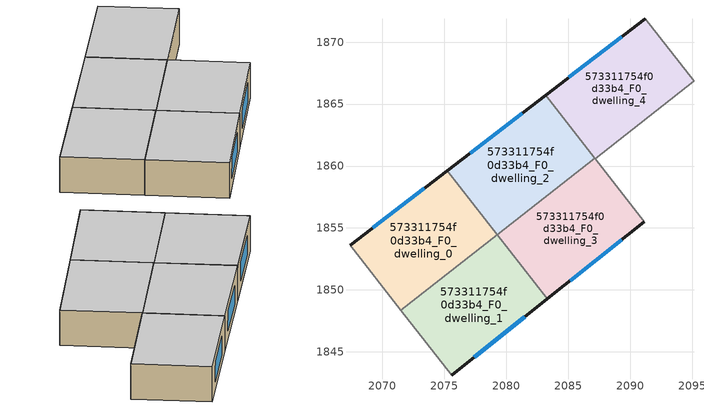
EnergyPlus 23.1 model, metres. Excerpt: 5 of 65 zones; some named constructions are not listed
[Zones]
573311754f0d33b4_F0_dwelling_0
 floor ground (EU_floor_Construction): 2075.22,1859.6 2079.26,1854.44 2071.49,1848.35 2067.38,1853.59 z0
 wall outside (EU_wall_Construction): 2075.22,1859.6 2067.38,1853.59 z0:3
 wall adiabatic (EU_wall_Construction): 2067.38,1853.59 2071.49,1848.35 z0:3
 wall to 573311754f0d33b4_F0_dwelling_1 (EU_wall_Construction): 2071.49,1848.35 2079.26,1854.44 z0:3
 wall to 573311754f0d33b4_F0_dwelling_2 (EU_wall_Construction): 2079.26,1854.44 2075.22,1859.6 z0:3
 window (EU_Window_Construction): 2073.38,1858.19 2069.22,1855 z0.7:2.3
 ceiling to 573311754f0d33b4_F1_dwelling_0 (EU_floor_Construction): 2079.26,1854.44 2075.22,1859.6 2067.38,1853.59 2071.49,1848.35 z3
573311754f0d33b4_F0_dwelling_1
 floor ground (EU_floor_Construction): 2079.26,1854.44 2083.31,1849.27 2075.59,1843.12 2071.49,1848.35 z0
 wall outside (EU_wall_Construction): 2075.59,1843.12 2083.31,1849.27 z0:3
 wall adiabatic (EU_wall_Construction): 2071.49,1848.35 2075.59,1843.12 z0:3
 wall to 573311754f0d33b4_F0_dwelling_3 (EU_wall_Construction): 2083.31,1849.27 2079.27,1854.43 z0:3
 wall to 573311754f0d33b4_F0_dwelling_2 (EU_wall_Construction): 2079.27,1854.43 2079.26,1854.44 z0:3
 window (EU_Window_Construction): 2077.4,1844.57 2081.5,1847.83 z0.7:2.3
 ceiling to 573311754f0d33b4_F1_dwelling_1 (EU_floor_Construction): 2083.31,1849.27 2079.26,1854.44 2071.49,1848.35 2075.59,1843.12 z3
573311754f0d33b4_F0_dwelling_2
 floor ground (EU_floor_Construction): 2083.16,1865.7 2087.15,1860.61 2079.27,1854.43 2075.22,1859.6 z0
 wall outside (EU_wall_Construction): 2083.16,1865.7 2075.22,1859.6 z0:3
 wall to 573311754f0d33b4_F0_dwelling_3 (EU_wall_Construction): 2079.27,1854.43 2087.15,1860.61 z0:3
 wall to 573311754f0d33b4_F0_dwelling_4 (EU_wall_Construction): 2087.15,1860.61 2083.16,1865.7 z0:3
 window (EU_Window_Construction): 2081.3,1864.27 2077.09,1861.03 z0.7:2.3
 ceiling to 573311754f0d33b4_F1_dwelling_2 (EU_floor_Construction): 2087.15,1860.61 2083.16,1865.7 2075.22,1859.6 2079.27,1854.43 z3
573311754f0d33b4_F0_dwelling_3
 floor ground (EU_floor_Construction): 2087.15,1860.61 2091.15,1855.51 2083.31,1849.27 2079.27,1854.43 z0
 wall outside (EU_wall_Construction): 2083.31,1849.27 2091.15,1855.51 z0:3
 wall to 573311754f0d33b4_F0_dwelling_5 (EU_wall_Construction): 2091.15,1855.51 2087.16,1860.6 z0:3
 wall to 573311754f0d33b4_F0_dwelling_4 (EU_wall_Construction): 2087.16,1860.6 2087.15,1860.61 z0:3
 window (EU_Window_Construction): 2085.15,1850.74 2089.31,1854.04 z0.7:2.3
 ceiling to 573311754f0d33b4_F1_dwelling_3 (EU_floor_Construction): 2091.15,1855.51 2087.15,1860.61 2079.27,1854.43 2083.31,1849.27 z3
573311754f0d33b4_F0_dwelling_4
 floor ground (EU_floor_Construction): 2091.22,1871.88 2095.15,1866.86 2087.16,1860.6 2083.16,1865.7 z0
 wall outside (EU_wall_Construction): 2091.22,1871.88 2083.16,1865.7 z0:3
 wall to 573311754f0d33b4_F0_dwelling_5 (EU_wall_Construction): 2087.16,1860.6 2095.15,1866.86 z0:3
 wall to 573311754f0d33b4_F0_dwelling_6 (EU_wall_Construction): 2095.15,1866.86 2091.22,1871.88 z0:3
 window (EU_Window_Construction): 2089.33,1870.42 2085.06,1867.15 z0.7:2.3
 ceiling to 573311754f0d33b4_F1_dwelling_4 (EU_floor_Construction): 2095.15,1866.86 2091.22,1871.88 2083.16,1865.7 2087.16,1860.6 z3
[HVACTEMPLATE:THERMOSTAT] Constant Heating Setpoint=20; Constant Cooling Setpoint=50
EU_HeatOnly_573311754f0d33b4_F0_dwelling_0; EU_HeatOnly_573311754f0d33b4_F0_dwelling_1; EU_HeatOnly_573311754f0d33b4_F0_dwelling_2; EU_HeatOnly_573311754f0d33b4_F0_dwelling_3; EU_HeatOnly_573311754f0d33b4_F0_dwelling_4; EU_HeatOnly_573311754f0d33b4_F0_dwelling_5; EU_HeatOnly_573311754f0d33b4_F0_dwelling_6; EU_HeatOnly_573311754f0d33b4_F0_dwelling_7; EU_HeatOnly_573311754f0d33b4_F0_dwelling_8; EU_HeatOnly_573311754f0d33b4_F0_dwelling_9; EU_HeatOnly_573311754f0d33b4_F0_dwelling_10; EU_HeatOnly_573311754f0d33b4_F1_dwelling_0; EU_HeatOnly_573311754f0d33b4_F1_dwelling_1; EU_HeatOnly_573311754f0d33b4_F1_dwelling_2; EU_HeatOnly_573311754f0d33b4_F1_dwelling_3; EU_HeatOnly_573311754f0d33b4_F1_dwelling_4; EU_HeatOnly_573311754f0d33b4_F1_dwelling_5; EU_HeatOnly_573311754f0d33b4_F1_dwelling_6; EU_HeatOnly_573311754f0d33b4_F1_dwelling_7; EU_HeatOnly_573311754f0d33b4_F1_dwelling_8; EU_HeatOnly_573311754f0d33b4_F1_dwelling_9; EU_HeatOnly_573311754f0d33b4_F1_dwelling_10; EU_HeatOnly_573311754f0d33b4_F2_dwelling_0; EU_HeatOnly_573311754f0d33b4_F2_dwelling_1; EU_HeatOnly_573311754f0d33b4_F2_dwelling_2; EU_HeatOnly_573311754f0d33b4_F2_dwelling_3; EU_HeatOnly_573311754f0d33b4_F2_dwelling_4; EU_HeatOnly_573311754f0d33b4_F2_dwelling_5; EU_HeatOnly_573311754f0d33b4_F2_dwelling_6; EU_HeatOnly_573311754f0d33b4_F2_dwelling_7; EU_HeatOnly_573311754f0d33b4_F2_dwelling_8; EU_HeatOnly_573311754f0d33b4_F2_dwelling_9; EU_HeatOnly_573311754f0d33b4_F2_dwelling_10; EU_HeatOnly_573311754f0d33b4_F3_dwelling_0; EU_HeatOnly_573311754f0d33b4_F3_dwelling_1; EU_HeatOnly_573311754f0d33b4_F3_dwelling_2; EU_HeatOnly_573311754f0d33b4_F3_dwelling_3; EU_HeatOnly_573311754f0d33b4_F3_dwelling_4; EU_HeatOnly_573311754f0d33b4_F3_dwelling_5; EU_HeatOnly_573311754f0d33b4_F3_dwelling_6; EU_HeatOnly_573311754f0d33b4_F3_dwelling_7; EU_HeatOnly_573311754f0d33b4_F3_dwelling_8; EU_HeatOnly_573311754f0d33b4_F3_dwelling_9; EU_HeatOnly_573311754f0d33b4_F3_dwelling_10; EU_HeatOnly_573311754f0d33b4_F4_dwelling_0; EU_HeatOnly_573311754f0d33b4_F4_dwelling_1; EU_HeatOnly_573311754f0d33b4_F4_dwelling_2; EU_HeatOnly_573311754f0d33b4_F4_dwelling_3; EU_HeatOnly_573311754f0d33b4_F4_dwelling_4; EU_HeatOnly_573311754f0d33b4_F4_dwelling_5; EU_HeatOnly_573311754f0d33b4_F4_dwelling_6; EU_HeatOnly_573311754f0d33b4_F4_dwelling_7; EU_HeatOnly_573311754f0d33b4_F4_dwelling_8; EU_HeatOnly_573311754f0d33b4_F4_dwelling_9; EU_HeatOnly_573311754f0d33b4_F4_dwelling_10; EU_HeatOnly_573311754f0d33b4_F5_dwelling_0; EU_HeatOnly_573311754f0d33b4_F5_dwelling_1; EU_HeatOnly_573311754f0d33b4_F5_dwelling_2; EU_HeatOnly_573311754f0d33b4_F5_dwelling_3; EU_HeatOnly_573311754f0d33b4_F5_dwelling_4; EU_HeatOnly_573311754f0d33b4_F5_dwelling_5; EU_HeatOnly_573311754f0d33b4_F5_dwelling_6; EU_HeatOnly_573311754f0d33b4_F5_dwelling_7; EU_HeatOnly_573311754f0d33b4_F5_dwelling_8; EU_HeatOnly_573311754f0d33b4_F5_dwelling_9
[SCHEDULE:CONSTANT]
Name | Hourly Value
EU_AlwaysOn | 1
EU_CoolingOff | 0
[SCHEDULE:FILE] Column Number=1; Rows to Skip at Top=0; Number of Hours of Data=8760; Column Separator=Comma; Interpolate to Timestep=No; Minutes per Item=60; Adjust Schedule for Daylight Savings=Yes
Name | File
EU_Step8_GainSchedule_573311754f0d33b4_F2_dwelling_6_f000 | ../../schedules/573311754f0d33b4/573311754f0d33b4_F2_dwelling_6_f000_gain.csv
EU_Step8_GainSchedule_573311754f0d33b4_F2_dwelling_7_f000 | ../../schedules/573311754f0d33b4/573311754f0d33b4_F2_dwelling_7_f000_gain.csv
EU_Step8_GainSchedule_573311754f0d33b4_F2_dwelling_8_f000 | ../../schedules/573311754f0d33b4/573311754f0d33b4_F2_dwelling_8_f000_gain.csv
EU_Step8_GainSchedule_573311754f0d33b4_F2_dwelling_9_f000 | ../../schedules/573311754f0d33b4/573311754f0d33b4_F2_dwelling_9_f000_gain.csv
EU_Step8_GainSchedule_573311754f0d33b4_F2_dwelling_10_f000 | ../../schedules/573311754f0d33b4/573311754f0d33b4_F2_dwelling_10_f000_gain.csv
EU_Step8_GainSchedule_573311754f0d33b4_F5_dwelling_2_f000 | ../../schedules/573311754f0d33b4/573311754f0d33b4_F5_dwelling_2_f000_gain.csv
EU_Step8_GainSchedule_573311754f0d33b4_F5_dwelling_3_f000 | ../../schedules/573311754f0d33b4/573311754f0d33b4_F5_dwelling_3_f000_gain.csv
EU_Step8_GainSchedule_573311754f0d33b4_F5_dwelling_4_f000 | ../../schedules/573311754f0d33b4/573311754f0d33b4_F5_dwelling_4_f000_gain.csv
EU_Step8_GainSchedule_573311754f0d33b4_F5_dwelling_5_f000 | ../../schedules/573311754f0d33b4/573311754f0d33b4_F5_dwelling_5_f000_gain.csv
EU_Step8_GainSchedule_573311754f0d33b4_F5_dwelling_6_f000 | ../../schedules/573311754f0d33b4/573311754f0d33b4_F5_dwelling_6_f000_gain.csv
EU_Step8_GainSchedule_573311754f0d33b4_F5_dwelling_7_f000 | ../../schedules/573311754f0d33b4/573311754f0d33b4_F5_dwelling_7_f000_gain.csv
EU_Step8_GainSchedule_573311754f0d33b4_F5_dwelling_8_f000 | ../../schedules/573311754f0d33b4/573311754f0d33b4_F5_dwelling_8_f000_gain.csv
EU_Step8_GainSchedule_573311754f0d33b4_F5_dwelling_9_f000 | ../../schedules/573311754f0d33b4/573311754f0d33b4_F5_dwelling_9_f000_gain.csv
